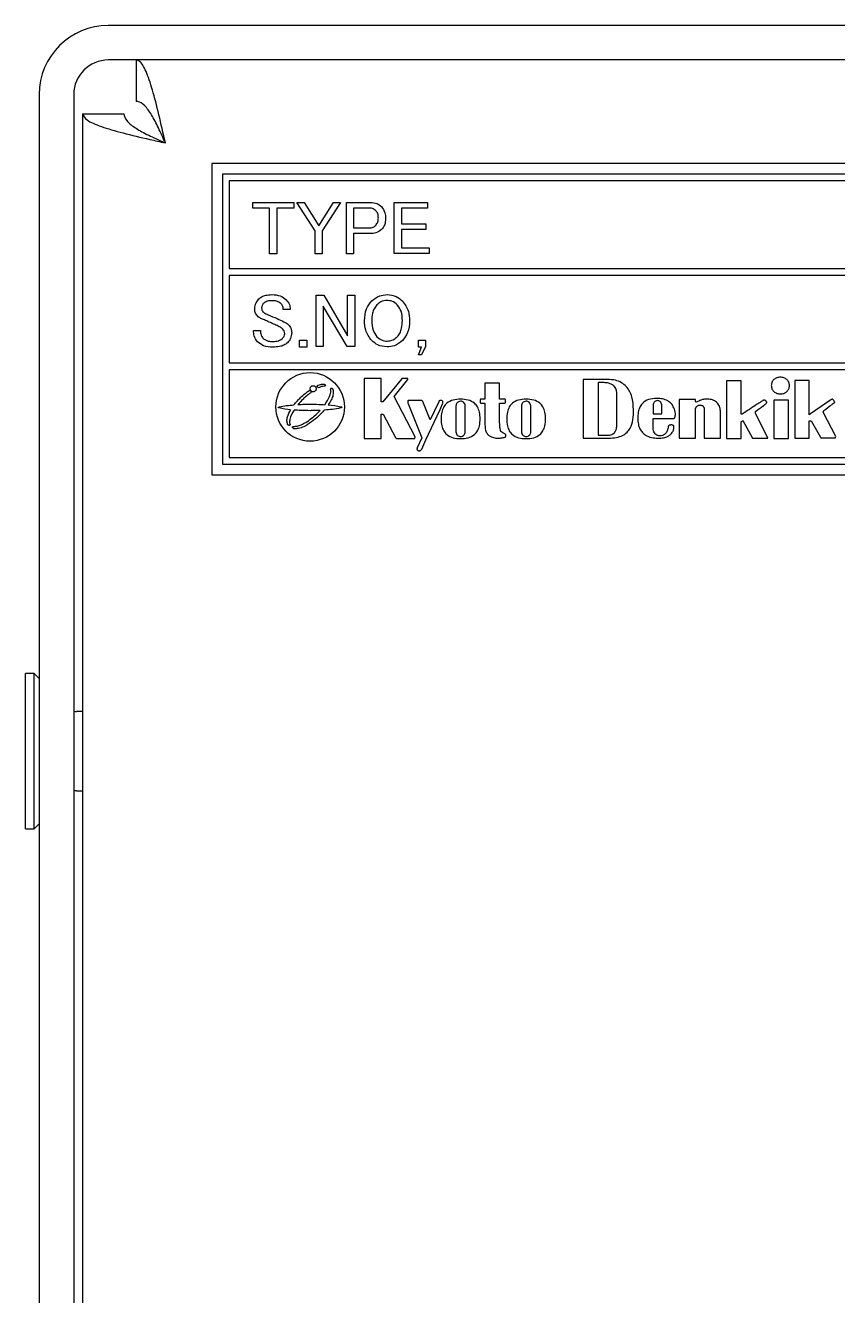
# Model space of a CAD drawing. Header units: millimetres. Extents: x 8 to 774, y 1 to 562.
# Drawn here: x 602.77 to 626.27, y 314.29 to 351.05 of the extents above; entities that cross this region are included whole.
import ezdxf

# ---------------------------------------------------------------- set-up
doc = ezdxf.new("R2010")
doc.units = ezdxf.units.MM
doc.layers.get('0').update_dxf_attribs({"lineweight": 9})

# ---------------------------------------------------------------- blocks, each defined once
blk = doc.blocks.new('A$C47D40263')
at = {"color": 7, "linetype": 'Continuous', "lineweight": 30}
for p, q in [((96, 0), (0, 0)), ((96, -1), (0, -1)), ((0.804, -1), (0.804, -2.2)), ((-2, -2), (-2, -128)), ((-1, -2), (-1, -128)), ((-0.75, -2.554), (0.45, -2.554)), ((-0.75, -2.554), (-0.75, -127.246)), ((3, -4), (3, -13)), ((33, -4), (3, -4)), ((32.7, -4.3), (3.3, -4.3)), ((3.3, -4.3), (3.3, -12.7)), ((3.5, -4.5), (3.5, -7.033)), ((32.5, -4.5), (3.5, -4.5)), ((4.18, -5.12), (5.37, -5.12)), ((4.18, -5.284), (4.18, -5.12)), ((5.37, -5.12), (5.37, -5.284)), ((5.454, -5.12), (5.663, -5.12)), ((5.987, -5.945), (5.454, -5.12)), ((5.663, -5.12), (6.089, -5.797)), ((6.089, -5.797), (6.514, -5.12)), ((6.723, -5.12), (6.193, -5.945)), ((6.514, -5.12), (6.723, -5.12)), ((6.888, -5.12), (7.589, -5.12)), ((6.888, -6.605), (6.888, -5.12)), ((8.276, -5.12), (9.238, -5.12)), ((8.276, -6.604), (8.276, -5.12)), ((9.238, -5.12), (9.238, -5.284)), ((4.669, -5.284), (4.18, -5.284)), ((4.669, -6.605), (4.669, -5.284)), ((4.875, -5.284), (4.875, -6.605)), ((5.37, -5.284), (4.875, -5.284)), ((7.545, -5.284), (7.094, -5.284)), ((7.094, -5.284), (7.094, -5.858)), ((8.482, -5.284), (8.482, -5.745)), ((9.238, -5.284), (8.482, -5.284)), ((7.094, -5.858), (7.545, -5.858)), ((8.482, -5.745), (9.186, -5.745)), ((9.186, -5.745), (9.186, -5.909)), ((5.987, -6.605), (5.987, -5.945)), ((6.193, -5.945), (6.193, -6.605)), ((7.094, -6.022), (7.094, -6.605)), ((7.589, -6.022), (7.094, -6.022)), ((8.482, -5.909), (8.482, -6.44)), ((9.186, -5.909), (8.482, -5.909)), ((4.875, -6.605), (4.669, -6.605)), ((6.193, -6.605), (5.987, -6.605)), ((7.094, -6.605), (6.888, -6.605)), ((9.281, -6.604), (8.276, -6.604)), ((8.482, -6.44), (9.281, -6.44)), ((9.281, -6.44), (9.281, -6.604)), ((3.5, -7.033), (32.5, -7.033)), ((3.5, -7.233), (3.5, -9.767)), ((32.5, -7.233), (3.5, -7.233)), ((6.014, -7.808), (6.237, -7.808)), ((6.014, -9.294), (6.014, -7.808)), ((6.237, -7.808), (6.926, -8.981)), ((6.926, -7.808), (7.132, -7.808)), ((6.926, -8.981), (6.926, -7.808)), ((7.132, -7.808), (7.132, -9.294)), ((5.262, -8.216), (5.063, -8.216)), ((6.22, -8.121), (6.22, -9.294)), ((6.915, -9.294), (6.22, -8.121)), ((4.202, -8.825), (4.402, -8.825)), ((5.535, -9.103), (5.741, -9.103)), ((5.535, -9.308), (5.535, -9.103)), ((5.741, -9.103), (5.741, -9.308)), ((8.974, -9.103), (9.18, -9.103)), ((8.974, -9.308), (8.974, -9.103)), ((9.18, -9.103), (9.18, -9.294)), ((5.741, -9.308), (5.535, -9.308)), ((6.22, -9.294), (6.014, -9.294)), ((7.132, -9.294), (6.915, -9.294)), ((9.067, -9.308), (8.974, -9.308)), ((8.98, -9.528), (9.067, -9.308)), ((9.067, -9.528), (8.98, -9.528)), ((9.18, -9.294), (9.067, -9.528)), ((3.5, -9.767), (32.5, -9.767)), ((3.5, -9.967), (3.5, -12.5)), ((32.5, -9.967), (3.5, -9.967)), ((7.897, -10.213), (7.401, -10.213)), ((7.401, -10.213), (7.401, -11.949)), ((7.897, -10.89), (7.897, -10.213)), ((8.48, -10.234), (7.944, -10.89)), ((8.269, -10.741), (8.672, -10.248)), ((8.672, -10.213), (8.524, -10.213)), ((8.672, -10.248), (8.672, -10.213)), ((14.452, -10.244), (13.739, -10.244)), ((13.739, -10.244), (13.739, -11.941)), ((18.314, -10.283), (17.891, -10.283)), ((17.891, -10.283), (17.891, -11.949)), ((18.314, -11.244), (18.314, -10.283)), ((20.287, -10.274), (19.864, -10.274)), ((19.864, -10.274), (19.864, -11.94)), ((20.287, -11.264), (20.287, -10.274)), ((6.261, -10.441), (6.256, -10.441)), ((6.266, -10.437), (6.261, -10.441)), ((6.433, -10.527), (6.434, -10.522)), ((6.434, -10.531), (6.433, -10.527)), ((11.322, -10.35), (10.901, -10.35)), ((10.901, -10.35), (10.901, -10.815)), ((11.322, -10.815), (11.322, -10.35)), ((14.314, -10.334), (14.179, -10.334)), ((14.179, -10.334), (14.179, -11.856)), ((14.714, -11.603), (14.714, -10.638)), ((7.944, -10.89), (7.897, -10.89)), ((8.877, -11.904), (8.269, -10.741)), ((8.663, -10.88), (8.663, -10.924)), ((8.663, -10.924), (9.073, -11.936)), ((9.06, -10.854), (8.685, -10.854)), ((9.316, -11.417), (9.098, -10.879)), ((9.561, -10.891), (9.316, -11.417)), ((10.061, -11.009), (10.061, -11.763)), ((10.33, -11.763), (10.33, -11.009)), ((10.757, -10.841), (10.757, -10.9)), ((10.901, -10.815), (10.782, -10.815)), ((10.782, -10.926), (10.901, -10.926)), ((10.901, -10.926), (10.901, -11.556)), ((11.472, -10.815), (11.322, -10.815)), ((11.322, -11.436), (11.322, -10.926)), ((11.322, -10.926), (11.472, -10.926)), ((11.497, -10.9), (11.497, -10.841)), ((11.957, -11.009), (11.957, -11.763)), ((12.226, -11.763), (12.226, -11.009)), ((15.769, -10.98), (15.769, -11.236)), ((16.015, -11.236), (16.015, -10.98)), ((16.989, -10.822), (16.521, -10.822)), ((16.521, -10.822), (16.521, -11.947)), ((16.989, -10.887), (16.989, -10.822)), ((17.017, -10.906), (16.989, -10.887)), ((19.687, -10.847), (19.264, -10.847)), ((19.264, -10.847), (19.264, -11.949)), ((19.687, -11.949), (19.687, -10.847)), ((7.897, -11.949), (7.897, -11.248)), ((7.897, -11.248), (7.955, -11.248)), ((7.955, -11.248), (8.309, -11.92)), ((15.769, -11.236), (16.015, -11.236)), ((15.769, -11.654), (15.769, -11.377)), ((15.769, -11.377), (16.352, -11.377)), ((16.989, -11.947), (16.989, -11.115)), ((17.245, -11.092), (17.245, -11.947)), ((17.714, -11.947), (17.714, -11.154)), ((18.346, -11.244), (18.314, -11.244)), ((18.728, -11.217), (18.728, -11.167)), ((19.09, -11.941), (18.728, -11.217)), ((20.692, -11.191), (20.703, -11.146)), ((21.051, -11.894), (20.692, -11.191)), ((5.258, -11.543), (5.261, -11.549)), ((5.261, -11.549), (5.259, -11.555)), ((5.362, -11.67), (5.358, -11.667)), ((5.366, -11.67), (5.362, -11.67)), ((18.314, -11.468), (18.365, -11.431)), ((18.314, -11.949), (18.314, -11.468)), ((18.365, -11.431), (18.642, -11.941)), ((20.287, -11.94), (20.287, -11.442)), ((20.287, -11.442), (20.341, -11.444)), ((20.341, -11.444), (20.607, -11.918)), ((7.401, -11.949), (7.897, -11.949)), ((8.36, -11.954), (8.875, -11.954)), ((8.875, -11.954), (8.877, -11.904)), ((9.073, -11.936), (8.937, -12.227)), ((13.739, -11.941), (14.477, -11.941)), ((14.179, -11.856), (14.46, -11.856)), ((16.521, -11.947), (16.989, -11.947)), ((17.245, -11.947), (17.714, -11.947)), ((17.891, -11.949), (18.314, -11.949)), ((18.642, -11.941), (19.09, -11.941)), ((19.264, -11.949), (19.687, -11.949)), ((19.864, -11.94), (20.287, -11.94)), ((21.049, -11.923), (21.051, -11.894)), ((3.3, -12.7), (32.7, -12.7)), ((3.5, -12.5), (32.5, -12.5)), ((3, -13), (33, -13)), ((-2.15, -18.75), (-2.4, -18.75)), ((-2.4, -22.514), (-2.4, -18.75)), ((-2, -18.9), (-2.15, -18.75)), ((-2.15, -22.514), (-2.15, -18.75)), ((-0.75, -19.853), (-0.922, -19.853)), ((-0.922, -22.147), (-0.75, -22.147)), ((-2.4, -23.25), (-2.4, -22.514)), ((-2.15, -23.25), (-2.15, -22.514)), ((-2.15, -23.25), (-2, -23.1)), ((-2.4, -23.25), (-2.15, -23.25))]:
    blk.add_line(p, q, dxfattribs=at)
at = {"color": 7, "linetype": 'Continuous', "lineweight": 30, "flags": 128}
blk.add_lwpolyline([(9.069, -12.259), (9.191, -11.995), (9.429, -11.479), (9.599, -11.112), (9.674, -10.95)], dxfattribs=at)
at = {"color": 7, "linetype": 'Continuous', "lineweight": 30}
blk.add_circle((5.84, -11.039), 0.992, dxfattribs=at)
for centre, radius, start, end in [((0, -2), 2, 90, 180), ((0, -2), 1, 90, 180), ((-0.922, -19.553), 0.3, 255.026, 270), ((-0.922, -22.447), 0.3, 90, 104.974)]:
    blk.add_arc(centre, radius, start, end, dxfattribs=at)
for points, knots in [([(1.65, -3.4), (1.588, -3.123), (1.464, -2.57), (1.277, -1.838), (1.091, -1.294), (0.933, -1.032), (0.837, -1.008), (0.804, -1)], [0, 0, 0, 0, 0.220052, 0.440123, 0.660192, 0.880263, 1, 1, 1, 1]), ([(1.65, -3.4), (1.584, -3.252), (1.451, -2.956), (1.251, -2.572), (1.052, -2.301), (0.902, -2.206), (0.82, -2.201), (0.804, -2.2)], [0, 0, 0, 0, 0.235623, 0.471245, 0.706775, 0.942303, 1, 1, 1, 1]), ([(-0.75, -2.554), (-0.722, -2.616), (-0.666, -2.74), (-0.232, -2.926), (0.404, -3.113), (1.075, -3.271), (1.5, -3.366), (1.65, -3.4)], [0, 0, 0, 0, 0.220052, 0.440123, 0.660191, 0.880262, 1, 1, 1, 1]), ([(0.45, -2.554), (0.466, -2.62), (0.498, -2.753), (0.746, -2.953), (1.104, -3.152), (1.431, -3.301), (1.614, -3.384), (1.65, -3.4)], [0, 0, 0, 0, 0.235626, 0.471247, 0.706777, 0.942303, 1, 1, 1, 1]), ([(7.589, -5.12), (7.654, -5.125), (7.772, -5.135), (7.862, -5.209), (7.902, -5.241)], [0, 0, 0, 0, 0.559683, 1, 1, 1, 1]), ([(7.745, -5.363), (7.712, -5.337), (7.653, -5.29), (7.578, -5.286), (7.545, -5.284)], [0, 0, 0, 0, 0.558782, 1, 1, 1, 1]), ([(7.815, -5.58), (7.813, -5.535), (7.811, -5.456), (7.765, -5.391), (7.745, -5.363)], [0, 0, 0, 0, 0.561283, 1, 1, 1, 1]), ([(7.902, -5.241), (7.943, -5.298), (8.016, -5.4), (8.021, -5.525), (8.023, -5.58)], [0, 0, 0, 0, 0.557994, 1, 1, 1, 1]), ([(7.545, -5.858), (7.585, -5.856), (7.656, -5.851), (7.712, -5.808), (7.737, -5.788)], [0, 0, 0, 0, 0.560248, 1, 1, 1, 1]), ([(7.737, -5.788), (7.762, -5.754), (7.809, -5.691), (7.813, -5.614), (7.815, -5.58)], [0, 0, 0, 0, 0.558391, 1, 1, 1, 1]), ([(8.023, -5.58), (8.02, -5.648), (8.014, -5.77), (7.942, -5.867), (7.91, -5.91)], [0, 0, 0, 0, 0.560731, 1, 1, 1, 1]), ([(7.91, -5.91), (7.856, -5.948), (7.759, -6.016), (7.641, -6.02), (7.589, -6.022)], [0, 0, 0, 0, 0.557822, 1, 1, 1, 1]), ([(4.237, -8.199), (4.244, -8.139), (4.257, -8.03), (4.328, -7.949), (4.359, -7.912)], [0, 0, 0, 0, 0.558987, 1, 1, 1, 1]), ([(4.359, -7.912), (4.388, -7.889), (4.447, -7.841), (4.577, -7.798), (4.673, -7.794), (4.732, -7.791)], [0, 0, 0, 0, 0.279651, 0.55974, 1, 1, 1, 1]), ([(4.498, -8.034), (4.479, -8.057), (4.444, -8.097), (4.439, -8.15), (4.437, -8.173)], [0, 0, 0, 0, 0.559578, 1, 1, 1, 1]), ([(4.75, -7.965), (4.699, -7.965), (4.608, -7.966), (4.531, -8.013), (4.498, -8.034)], [0, 0, 0, 0, 0.562214, 1, 1, 1, 1]), ([(4.732, -7.791), (4.817, -7.795), (4.968, -7.801), (5.088, -7.891), (5.141, -7.93)], [0, 0, 0, 0, 0.560795, 1, 1, 1, 1]), ([(4.993, -8.043), (4.952, -8.016), (4.877, -7.967), (4.789, -7.965), (4.75, -7.965)], [0, 0, 0, 0, 0.557334, 1, 1, 1, 1]), ([(5.063, -8.216), (5.059, -8.18), (5.053, -8.115), (5.011, -8.065), (4.993, -8.043)], [0, 0, 0, 0, 0.559474, 1, 1, 1, 1]), ([(5.141, -7.93), (5.18, -7.977), (5.249, -8.061), (5.258, -8.169), (5.262, -8.216)], [0, 0, 0, 0, 0.55934, 1, 1, 1, 1]), ([(7.415, -8.547), (7.422, -8.427), (7.435, -8.214), (7.566, -8.047), (7.623, -7.973)], [0, 0, 0, 0, 0.560277, 1, 1, 1, 1]), ([(7.623, -7.973), (7.696, -7.914), (7.827, -7.809), (7.993, -7.796), (8.066, -7.791)], [0, 0, 0, 0, 0.559106, 1, 1, 1, 1]), ([(8.066, -7.956), (8.004, -7.964), (7.892, -7.979), (7.808, -8.053), (7.771, -8.086)], [0, 0, 0, 0, 0.558547, 1, 1, 1, 1]), ([(8.066, -7.791), (8.16, -7.8), (8.327, -7.818), (8.454, -7.926), (8.509, -7.973)], [0, 0, 0, 0, 0.559228, 1, 1, 1, 1]), ([(8.362, -8.086), (8.314, -8.045), (8.227, -7.972), (8.116, -7.961), (8.066, -7.956)], [0, 0, 0, 0, 0.559767, 1, 1, 1, 1]), ([(8.509, -7.973), (8.579, -8.069), (8.705, -8.242), (8.714, -8.453), (8.718, -8.547)], [0, 0, 0, 0, 0.55809, 1, 1, 1, 1]), ([(4.315, -8.408), (4.289, -8.373), (4.243, -8.31), (4.239, -8.233), (4.237, -8.199)], [0, 0, 0, 0, 0.558391, 1, 1, 1, 1]), ([(4.437, -8.486), (4.412, -8.475), (4.367, -8.455), (4.331, -8.422), (4.315, -8.408)], [0, 0, 0, 0, 0.559901, 1, 1, 1, 1]), ([(4.437, -8.173), (4.438, -8.196), (4.439, -8.237), (4.462, -8.271), (4.472, -8.286)], [0, 0, 0, 0, 0.561271, 1, 1, 1, 1]), ([(4.472, -8.286), (4.499, -8.306), (4.547, -8.341), (4.603, -8.363), (4.628, -8.373)], [0, 0, 0, 0, 0.559245, 1, 1, 1, 1]), ([(4.628, -8.373), (4.713, -8.41), (4.864, -8.476), (5.014, -8.543), (5.08, -8.573)], [0, 0, 0, 0, 0.559997, 1, 1, 1, 1]), ([(7.771, -8.086), (7.742, -8.122), (7.683, -8.195), (7.633, -8.355), (7.627, -8.474), (7.623, -8.547)], [0, 0, 0, 0, 0.279644, 0.559757, 1, 1, 1, 1]), ([(8.509, -8.547), (8.506, -8.452), (8.501, -8.283), (8.404, -8.146), (8.362, -8.086)], [0, 0, 0, 0, 0.561277, 1, 1, 1, 1]), ([(4.689, -8.599), (4.642, -8.578), (4.558, -8.54), (4.474, -8.502), (4.437, -8.486)], [0, 0, 0, 0, 0.560004, 1, 1, 1, 1]), ([(4.915, -8.703), (4.873, -8.683), (4.798, -8.647), (4.722, -8.613), (4.689, -8.599)], [0, 0, 0, 0, 0.559984, 1, 1, 1, 1]), ([(5.054, -8.79), (5.03, -8.771), (4.987, -8.736), (4.937, -8.713), (4.915, -8.703)], [0, 0, 0, 0, 0.559517, 1, 1, 1, 1]), ([(5.106, -8.92), (5.104, -8.893), (5.099, -8.844), (5.068, -8.806), (5.054, -8.79)], [0, 0, 0, 0, 0.559511, 1, 1, 1, 1]), ([(5.08, -8.573), (5.107, -8.585), (5.155, -8.608), (5.193, -8.644), (5.21, -8.66)], [0, 0, 0, 0, 0.5597, 1, 1, 1, 1]), ([(5.21, -8.66), (5.241, -8.697), (5.295, -8.763), (5.303, -8.848), (5.306, -8.885)], [0, 0, 0, 0, 0.559264, 1, 1, 1, 1]), ([(7.623, -9.12), (7.553, -9.024), (7.428, -8.851), (7.419, -8.64), (7.415, -8.547)], [0, 0, 0, 0, 0.558112, 1, 1, 1, 1]), ([(7.623, -8.547), (7.626, -8.641), (7.632, -8.81), (7.729, -8.947), (7.771, -9.007)], [0, 0, 0, 0, 0.561263, 1, 1, 1, 1]), ([(8.362, -9.007), (8.391, -8.971), (8.449, -8.899), (8.5, -8.738), (8.506, -8.619), (8.509, -8.547)], [0, 0, 0, 0, 0.279657, 0.559771, 1, 1, 1, 1]), ([(8.718, -8.547), (8.711, -8.666), (8.697, -8.879), (8.567, -9.046), (8.509, -9.12)], [0, 0, 0, 0, 0.560272, 1, 1, 1, 1]), ([(4.315, -9.155), (4.277, -9.099), (4.208, -8.999), (4.204, -8.878), (4.202, -8.825)], [0, 0, 0, 0, 0.557746, 1, 1, 1, 1]), ([(4.758, -9.311), (4.666, -9.306), (4.502, -9.297), (4.372, -9.198), (4.315, -9.155)], [0, 0, 0, 0, 0.560538, 1, 1, 1, 1]), ([(4.402, -8.825), (4.403, -8.871), (4.405, -8.953), (4.452, -9.021), (4.472, -9.05)], [0, 0, 0, 0, 0.561515, 1, 1, 1, 1]), ([(4.472, -9.05), (4.495, -9.069), (4.541, -9.107), (4.644, -9.14), (4.72, -9.144), (4.767, -9.146)], [0, 0, 0, 0, 0.279621, 0.559708, 1, 1, 1, 1]), ([(5.184, -9.181), (5.151, -9.207), (5.083, -9.26), (4.935, -9.303), (4.825, -9.308), (4.758, -9.311)], [0, 0, 0, 0, 0.2795, 0.55963, 1, 1, 1, 1]), ([(4.767, -9.146), (4.823, -9.144), (4.921, -9.141), (5.001, -9.084), (5.036, -9.059)], [0, 0, 0, 0, 0.561218, 1, 1, 1, 1]), ([(5.036, -9.059), (5.057, -9.037), (5.094, -8.997), (5.102, -8.944), (5.106, -8.92)], [0, 0, 0, 0, 0.560874, 1, 1, 1, 1]), ([(5.306, -8.885), (5.299, -8.948), (5.288, -9.059), (5.216, -9.143), (5.184, -9.181)], [0, 0, 0, 0, 0.55921, 1, 1, 1, 1]), ([(8.066, -9.302), (7.973, -9.293), (7.806, -9.276), (7.679, -9.168), (7.623, -9.12)], [0, 0, 0, 0, 0.559227, 1, 1, 1, 1]), ([(7.771, -9.007), (7.819, -9.048), (7.905, -9.121), (8.017, -9.132), (8.066, -9.137)], [0, 0, 0, 0, 0.559767, 1, 1, 1, 1]), ([(8.066, -9.137), (8.129, -9.129), (8.241, -9.114), (8.325, -9.04), (8.362, -9.007)], [0, 0, 0, 0, 0.558557, 1, 1, 1, 1]), ([(8.509, -9.12), (8.436, -9.179), (8.306, -9.284), (8.14, -9.297), (8.066, -9.302)], [0, 0, 0, 0, 0.559102, 1, 1, 1, 1]), ([(8.524, -10.213), (8.519, -10.213), (8.51, -10.214), (8.494, -10.22), (8.486, -10.228), (8.48, -10.234)], [0, 0, 0, 0, 0.284315, 0.555873, 1, 1, 1, 1]), ([(15.199, -11.118), (15.192, -10.992), (15.179, -10.753), (15.037, -10.476), (14.851, -10.328), (14.665, -10.255), (14.526, -10.248), (14.452, -10.244)], [0, 0, 0, 0, 0.288839, 0.547506, 0.682313, 0.829, 1, 1, 1, 1]), ([(19.714, -10.422), (19.71, -10.39), (19.702, -10.325), (19.64, -10.245), (19.553, -10.192), (19.449, -10.173), (19.346, -10.192), (19.259, -10.245), (19.197, -10.325), (19.189, -10.39), (19.184, -10.422)], [0, 0, 0, 0, 0.121978, 0.242787, 0.367678, 0.500057, 0.632205, 0.757118, 0.878005, 1, 1, 1, 1]), ([(5.562, -10.769), (5.606, -10.728), (5.685, -10.655), (5.773, -10.593), (5.812, -10.566)], [0, 0, 0, 0, 0.562551, 1, 1, 1, 1]), ([(5.858, -10.628), (5.815, -10.66), (5.738, -10.717), (5.668, -10.782), (5.637, -10.811)], [0, 0, 0, 0, 0.554605, 1, 1, 1, 1]), ([(5.812, -10.566), (5.813, -10.565), (5.814, -10.564), (5.819, -10.564), (5.828, -10.563), (5.841, -10.565), (5.855, -10.57), (5.861, -10.578), (5.864, -10.581)], [0, 0, 0, 0, 0.042908, 0.10422, 0.230489, 0.50867, 0.765163, 1, 1, 1, 1]), ([(5.928, -10.602), (5.916, -10.601), (5.893, -10.598), (5.864, -10.578), (5.844, -10.549), (5.837, -10.514), (5.844, -10.479), (5.864, -10.45), (5.893, -10.429), (5.916, -10.427), (5.928, -10.425)], [0, 0, 0, 0, 0.126793, 0.249901, 0.373038, 0.49987, 0.627205, 0.750298, 0.87324, 1, 1, 1, 1]), ([(5.864, -10.581), (5.865, -10.583), (5.866, -10.588), (5.866, -10.598), (5.865, -10.61), (5.862, -10.621), (5.86, -10.626), (5.858, -10.628), (5.858, -10.628), (5.858, -10.628)], [0, 0, 0, 0, 0.129135, 0.301594, 0.608009, 0.874895, 0.956383, 0.980412, 1, 1, 1, 1]), ([(5.928, -10.425), (5.94, -10.427), (5.963, -10.429), (5.992, -10.45), (6.012, -10.479), (6.019, -10.514), (6.012, -10.549), (5.992, -10.578), (5.963, -10.598), (5.94, -10.601), (5.928, -10.602)], [0, 0, 0, 0, 0.127893, 0.250639, 0.373163, 0.50013, 0.626594, 0.749163, 0.872075, 1, 1, 1, 1]), ([(6.048, -10.457), (6.047, -10.453), (6.046, -10.445), (6.05, -10.431), (6.053, -10.422), (6.055, -10.417)], [0, 0, 0, 0, 0.302689, 0.620634, 1, 1, 1, 1]), ([(6.087, -10.482), (6.077, -10.479), (6.065, -10.474), (6.051, -10.465), (6.049, -10.46), (6.048, -10.457)], [0, 0, 0, 0, 0.645843, 0.833274, 1, 1, 1, 1]), ([(6.055, -10.417), (6.06, -10.415), (6.068, -10.413), (6.094, -10.397), (6.119, -10.393), (6.141, -10.389)], [0, 0, 0, 0, 0.180297, 0.273411, 1, 1, 1, 1]), ([(6.256, -10.441), (6.227, -10.443), (6.168, -10.449), (6.114, -10.471), (6.087, -10.482)], [0, 0, 0, 0, 0.499224, 1, 1, 1, 1]), ([(6.141, -10.389), (6.16, -10.386), (6.193, -10.379), (6.233, -10.381), (6.256, -10.387), (6.267, -10.392), (6.274, -10.397), (6.278, -10.401), (6.279, -10.404), (6.28, -10.406)], [0, 0, 0, 0, 0.39746, 0.687004, 0.796141, 0.883327, 0.93012, 0.968585, 1, 1, 1, 1]), ([(6.28, -10.406), (6.28, -10.409), (6.281, -10.415), (6.278, -10.424), (6.273, -10.431), (6.268, -10.435), (6.266, -10.437)], [0, 0, 0, 0, 0.249967, 0.505666, 0.733814, 1, 1, 1, 1]), ([(6.266, -10.974), (6.317, -10.897), (6.384, -10.794), (6.432, -10.655), (6.436, -10.602), (6.438, -10.577)], [0, 0, 0, 0, 0.632299, 0.831468, 1, 1, 1, 1]), ([(6.434, -10.522), (6.435, -10.518), (6.437, -10.511), (6.443, -10.503), (6.449, -10.497), (6.454, -10.496), (6.456, -10.495)], [0, 0, 0, 0, 0.332174, 0.611847, 0.807754, 1, 1, 1, 1]), ([(6.438, -10.577), (6.438, -10.568), (6.438, -10.552), (6.435, -10.537), (6.434, -10.531)], [0, 0, 0, 0, 0.578219, 1, 1, 1, 1]), ([(6.456, -10.495), (6.457, -10.495), (6.459, -10.494), (6.464, -10.494), (6.469, -10.495), (6.475, -10.498), (6.479, -10.501), (6.481, -10.503)], [0, 0, 0, 0, 0.1193, 0.266383, 0.441481, 0.690294, 1, 1, 1, 1]), ([(6.481, -10.503), (6.485, -10.507), (6.493, -10.518), (6.504, -10.547), (6.512, -10.592), (6.509, -10.659), (6.499, -10.706), (6.493, -10.733)], [0, 0, 0, 0, 0.070928, 0.16924, 0.385127, 0.651473, 1, 1, 1, 1]), ([(14.714, -10.638), (14.713, -10.623), (14.712, -10.589), (14.698, -10.535), (14.67, -10.478), (14.621, -10.421), (14.546, -10.373), (14.44, -10.339), (14.359, -10.336), (14.314, -10.334)], [0, 0, 0, 0, 0.081533, 0.179948, 0.291541, 0.417119, 0.570623, 0.759531, 1, 1, 1, 1]), ([(19.184, -10.422), (19.189, -10.455), (19.197, -10.519), (19.259, -10.599), (19.346, -10.653), (19.449, -10.671), (19.553, -10.653), (19.64, -10.599), (19.702, -10.519), (19.71, -10.455), (19.714, -10.422)], [0, 0, 0, 0, 0.122186, 0.243061, 0.367882, 0.499943, 0.632235, 0.757034, 0.877831, 1, 1, 1, 1]), ([(4.918, -11.053), (4.918, -11.052), (4.918, -11.052), (4.918, -11.052), (4.919, -11.051), (4.921, -11.049), (4.932, -11.044), (5.079, -11.004), (5.229, -10.991), (5.371, -10.98)], [0, 0, 0, 0, 0.000984, 0.002097, 0.003414, 0.007522, 0.022658, 0.07792, 1, 1, 1, 1]), ([(5.371, -10.98), (5.404, -10.94), (5.464, -10.866), (5.531, -10.799), (5.562, -10.769)], [0, 0, 0, 0, 0.543022, 1, 1, 1, 1]), ([(5.637, -10.811), (5.607, -10.841), (5.556, -10.892), (5.509, -10.947), (5.489, -10.971)], [0, 0, 0, 0, 0.570755, 1, 1, 1, 1]), ([(5.489, -10.971), (5.553, -10.968), (5.669, -10.961), (5.786, -10.96), (5.84, -10.96)], [0, 0, 0, 0, 0.542739, 1, 1, 1, 1]), ([(5.84, -10.96), (5.923, -10.961), (6.065, -10.962), (6.207, -10.971), (6.266, -10.974)], [0, 0, 0, 0, 0.583293, 1, 1, 1, 1]), ([(6.493, -10.733), (6.475, -10.779), (6.44, -10.866), (6.389, -10.944), (6.365, -10.981)], [0, 0, 0, 0, 0.527027, 1, 1, 1, 1]), ([(6.365, -10.981), (6.49, -10.989), (6.622, -10.998), (6.75, -11.043), (6.759, -11.049), (6.761, -11.052), (6.761, -11.053), (6.761, -11.054)], [0, 0, 0, 0, 0.916176, 0.972329, 0.989086, 0.995054, 1, 1, 1, 1]), ([(8.685, -10.854), (8.683, -10.854), (8.679, -10.854), (8.673, -10.858), (8.668, -10.864), (8.664, -10.871), (8.664, -10.877), (8.663, -10.88)], [0, 0, 0, 0, 0.168019, 0.341879, 0.526501, 0.756986, 1, 1, 1, 1]), ([(9.098, -10.879), (9.096, -10.875), (9.092, -10.867), (9.082, -10.858), (9.071, -10.854), (9.064, -10.854), (9.06, -10.854)], [0, 0, 0, 0, 0.296375, 0.562588, 0.772497, 1, 1, 1, 1]), ([(9.639, -10.854), (9.632, -10.853), (9.618, -10.851), (9.599, -10.853), (9.582, -10.86), (9.568, -10.873), (9.563, -10.885), (9.561, -10.891)], [0, 0, 0, 0, 0.22863, 0.423193, 0.594668, 0.788205, 1, 1, 1, 1]), ([(10.195, -10.816), (10.121, -10.819), (9.98, -10.826), (9.805, -10.911), (9.698, -11.042), (9.641, -11.2), (9.626, -11.386), (9.641, -11.572), (9.698, -11.73), (9.805, -11.861), (9.98, -11.945), (10.121, -11.952), (10.195, -11.956)], [0, 0, 0, 0, 0.120334, 0.229996, 0.305279, 0.392141, 0.5, 0.607859, 0.694721, 0.770004, 0.879666, 1, 1, 1, 1]), ([(9.674, -10.95), (9.677, -10.941), (9.683, -10.924), (9.686, -10.899), (9.681, -10.88), (9.672, -10.867), (9.658, -10.858), (9.646, -10.855), (9.639, -10.854)], [0, 0, 0, 0, 0.222652, 0.462961, 0.579442, 0.697785, 0.831737, 1, 1, 1, 1]), ([(10.195, -10.874), (10.175, -10.877), (10.136, -10.882), (10.093, -10.918), (10.066, -10.962), (10.063, -10.993), (10.061, -11.009)], [0, 0, 0, 0, 0.283076, 0.557891, 0.775381, 1, 1, 1, 1]), ([(10.195, -11.956), (10.269, -11.952), (10.411, -11.945), (10.586, -11.861), (10.693, -11.73), (10.749, -11.571), (10.764, -11.386), (10.749, -11.2), (10.693, -11.042), (10.586, -10.911), (10.411, -10.826), (10.269, -10.819), (10.195, -10.816)], [0, 0, 0, 0, 0.120423, 0.230062, 0.305315, 0.392154, 0.5, 0.607846, 0.694685, 0.769938, 0.879577, 1, 1, 1, 1]), ([(10.33, -11.009), (10.327, -10.989), (10.322, -10.949), (10.286, -10.906), (10.242, -10.879), (10.211, -10.876), (10.195, -10.874)], [0, 0, 0, 0, 0.283086, 0.558106, 0.77571, 1, 1, 1, 1]), ([(10.782, -10.815), (10.778, -10.816), (10.771, -10.817), (10.763, -10.824), (10.758, -10.832), (10.757, -10.838), (10.757, -10.841)], [0, 0, 0, 0, 0.283614, 0.557958, 0.775102, 1, 1, 1, 1]), ([(10.757, -10.9), (10.757, -10.904), (10.758, -10.912), (10.765, -10.92), (10.773, -10.925), (10.779, -10.926), (10.782, -10.926)], [0, 0, 0, 0, 0.283568, 0.558237, 0.775466, 1, 1, 1, 1]), ([(11.497, -10.841), (11.497, -10.837), (11.496, -10.83), (11.489, -10.821), (11.481, -10.816), (11.475, -10.816), (11.472, -10.815)], [0, 0, 0, 0, 0.283513, 0.557941, 0.775093, 1, 1, 1, 1]), ([(11.472, -10.926), (11.476, -10.926), (11.483, -10.925), (11.492, -10.918), (11.497, -10.909), (11.497, -10.903), (11.497, -10.9)], [0, 0, 0, 0, 0.283264, 0.557723, 0.775311, 1, 1, 1, 1]), ([(12.091, -10.816), (12.017, -10.819), (11.876, -10.826), (11.701, -10.911), (11.594, -11.042), (11.538, -11.2), (11.523, -11.386), (11.538, -11.571), (11.594, -11.73), (11.701, -11.861), (11.876, -11.945), (12.017, -11.952), (12.091, -11.956)], [0, 0, 0, 0, 0.120338, 0.229961, 0.305233, 0.392107, 0.5, 0.607893, 0.694767, 0.770039, 0.879662, 1, 1, 1, 1]), ([(12.091, -10.874), (12.071, -10.877), (12.032, -10.882), (11.988, -10.918), (11.962, -10.962), (11.959, -10.993), (11.957, -11.009)], [0, 0, 0, 0, 0.283076, 0.557891, 0.775381, 1, 1, 1, 1]), ([(12.091, -11.956), (12.165, -11.952), (12.306, -11.945), (12.481, -11.861), (12.589, -11.73), (12.645, -11.571), (12.66, -11.386), (12.645, -11.2), (12.589, -11.042), (12.481, -10.911), (12.306, -10.826), (12.165, -10.819), (12.091, -10.816)], [0, 0, 0, 0, 0.120423, 0.230062, 0.305315, 0.392154, 0.5, 0.607846, 0.694685, 0.769938, 0.879577, 1, 1, 1, 1]), ([(12.226, -11.009), (12.223, -10.989), (12.218, -10.949), (12.182, -10.906), (12.138, -10.879), (12.107, -10.876), (12.091, -10.874)], [0, 0, 0, 0, 0.282877, 0.557453, 0.774973, 1, 1, 1, 1]), ([(15.871, -10.794), (15.79, -10.798), (15.636, -10.806), (15.461, -10.915), (15.373, -11.056), (15.329, -11.201), (15.325, -11.309), (15.322, -11.369)], [0, 0, 0, 0, 0.263131, 0.505392, 0.643237, 0.803984, 1, 1, 1, 1]), ([(15.892, -10.857), (15.874, -10.86), (15.838, -10.864), (15.798, -10.897), (15.774, -10.937), (15.771, -10.966), (15.769, -10.98)], [0, 0, 0, 0, 0.283729, 0.558428, 0.775689, 1, 1, 1, 1]), ([(16.41, -11.231), (16.399, -11.175), (16.379, -11.072), (16.299, -10.942), (16.185, -10.852), (16.037, -10.801), (15.928, -10.796), (15.871, -10.794)], [0, 0, 0, 0, 0.221219, 0.405731, 0.575446, 0.779398, 1, 1, 1, 1]), ([(16.015, -10.98), (16.012, -10.962), (16.008, -10.926), (15.975, -10.886), (15.935, -10.862), (15.907, -10.859), (15.892, -10.857)], [0, 0, 0, 0, 0.283564, 0.558509, 0.775769, 1, 1, 1, 1]), ([(16.989, -11.115), (16.99, -11.109), (16.991, -11.094), (17.001, -11.064), (17.02, -11.032), (17.05, -11.005), (17.085, -10.988), (17.113, -10.986), (17.127, -10.985)], [0, 0, 0, 0, 0.086979, 0.211291, 0.451499, 0.612619, 0.790936, 1, 1, 1, 1]), ([(17.195, -10.828), (17.166, -10.837), (17.104, -10.856), (17.047, -10.889), (17.017, -10.906)], [0, 0, 0, 0, 0.469176, 1, 1, 1, 1]), ([(17.127, -10.985), (17.139, -10.986), (17.16, -10.987), (17.189, -10.999), (17.211, -11.016), (17.227, -11.036), (17.237, -11.056), (17.244, -11.075), (17.245, -11.087), (17.245, -11.092)], [0, 0, 0, 0, 0.197206, 0.367162, 0.52058, 0.66226, 0.797164, 0.912601, 1, 1, 1, 1]), ([(17.339, -10.813), (17.31, -10.814), (17.262, -10.815), (17.214, -10.824), (17.195, -10.828)], [0, 0, 0, 0, 0.596911, 1, 1, 1, 1]), ([(17.714, -11.154), (17.708, -11.109), (17.697, -11.013), (17.611, -10.899), (17.485, -10.825), (17.39, -10.817), (17.339, -10.813)], [0, 0, 0, 0, 0.242814, 0.502419, 0.729408, 1, 1, 1, 1]), ([(18.962, -10.844), (18.96, -10.845), (18.952, -10.85), (18.929, -10.865), (18.865, -10.906), (18.667, -11.035), (18.484, -11.154), (18.346, -11.244)], [0, 0, 0, 0, 0.014037, 0.037962, 0.108928, 0.325713, 1, 1, 1, 1]), ([(18.728, -11.167), (18.806, -11.112), (18.909, -11.038), (19.011, -10.962), (19.036, -10.943)], [0, 0, 0, 0, 0.756094, 1, 1, 1, 1]), ([(19.021, -10.856), (19.015, -10.851), (19.005, -10.844), (18.988, -10.839), (18.974, -10.839), (18.966, -10.842), (18.962, -10.844)], [0, 0, 0, 0, 0.339349, 0.616885, 0.811483, 1, 1, 1, 1]), ([(19.036, -10.943), (19.039, -10.94), (19.045, -10.935), (19.052, -10.924), (19.054, -10.913), (19.054, -10.9), (19.048, -10.885), (19.037, -10.87), (19.027, -10.861), (19.021, -10.856)], [0, 0, 0, 0, 0.128972, 0.242354, 0.347859, 0.454054, 0.608707, 0.788851, 1, 1, 1, 1]), ([(20.941, -10.814), (20.937, -10.817), (20.923, -10.826), (20.705, -10.976), (20.49, -11.124), (20.287, -11.264)], [0, 0, 0, 0, 0.017677, 0.066017, 1, 1, 1, 1]), ([(20.703, -11.146), (20.784, -11.086), (20.887, -11.01), (20.99, -10.933), (21.012, -10.917)], [0, 0, 0, 0, 0.78487, 1, 1, 1, 1]), ([(20.961, -10.817), (20.959, -10.816), (20.955, -10.814), (20.949, -10.813), (20.945, -10.813), (20.942, -10.814), (20.941, -10.814)], [0, 0, 0, 0, 0.361799, 0.652067, 0.838483, 1, 1, 1, 1]), ([(21.017, -10.881), (21.01, -10.873), (20.992, -10.852), (20.973, -10.831), (20.961, -10.817)], [0, 0, 0, 0, 0.354358, 1, 1, 1, 1]), ([(21.012, -10.917), (21.014, -10.914), (21.018, -10.91), (21.021, -10.902), (21.021, -10.895), (21.02, -10.889), (21.019, -10.884), (21.017, -10.882), (21.017, -10.881)], [0, 0, 0, 0, 0.221062, 0.431123, 0.634552, 0.781734, 0.90712, 1, 1, 1, 1]), ([(5.276, -11.12), (5.163, -11.111), (5.043, -11.102), (4.929, -11.062), (4.921, -11.057), (4.919, -11.055), (4.918, -11.054), (4.918, -11.053), (4.918, -11.053)], [0, 0, 0, 0, 0.916842, 0.973038, 0.989582, 0.993581, 0.996994, 1, 1, 1, 1]), ([(5.188, -11.543), (5.18, -11.51), (5.161, -11.439), (5.188, -11.289), (5.241, -11.187), (5.276, -11.12)], [0, 0, 0, 0, 0.227008, 0.490359, 1, 1, 1, 1]), ([(5.376, -11.129), (5.326, -11.216), (5.267, -11.32), (5.245, -11.452), (5.244, -11.502), (5.254, -11.53), (5.258, -11.543)], [0, 0, 0, 0, 0.670292, 0.799521, 0.908638, 1, 1, 1, 1]), ([(5.364, -11.603), (5.398, -11.602), (5.475, -11.598), (5.593, -11.553), (5.796, -11.447), (5.938, -11.323), (6.042, -11.231)], [0, 0, 0, 0, 0.129183, 0.288551, 0.476052, 1, 1, 1, 1]), ([(6.083, -11.309), (5.949, -11.423), (5.773, -11.573), (5.511, -11.67), (5.411, -11.67), (5.366, -11.67)], [0, 0, 0, 0, 0.638632, 0.835515, 1, 1, 1, 1]), ([(5.84, -11.148), (5.749, -11.147), (5.595, -11.145), (5.44, -11.134), (5.376, -11.129)], [0, 0, 0, 0, 0.583549, 1, 1, 1, 1]), ([(6.132, -11.139), (6.078, -11.142), (5.981, -11.147), (5.884, -11.147), (5.84, -11.148)], [0, 0, 0, 0, 0.548618, 1, 1, 1, 1]), ([(6.042, -11.231), (6.059, -11.214), (6.09, -11.184), (6.119, -11.153), (6.132, -11.139)], [0, 0, 0, 0, 0.563764, 1, 1, 1, 1]), ([(6.25, -11.132), (6.221, -11.165), (6.167, -11.227), (6.109, -11.283), (6.083, -11.309)], [0, 0, 0, 0, 0.547748, 1, 1, 1, 1]), ([(6.761, -11.054), (6.761, -11.054), (6.761, -11.055), (6.76, -11.056), (6.757, -11.058), (6.745, -11.064), (6.579, -11.109), (6.41, -11.121), (6.25, -11.132)], [0, 0, 0, 0, 0.001676, 0.003735, 0.008065, 0.023752, 0.080396, 1, 1, 1, 1]), ([(14.477, -11.941), (14.554, -11.938), (14.692, -11.933), (14.877, -11.875), (15.015, -11.781), (15.128, -11.627), (15.192, -11.398), (15.197, -11.215), (15.199, -11.118)], [0, 0, 0, 0, 0.180123, 0.325654, 0.450528, 0.569451, 0.769369, 1, 1, 1, 1]), ([(15.322, -11.369), (15.325, -11.426), (15.33, -11.531), (15.377, -11.672), (15.45, -11.781), (15.563, -11.873), (15.723, -11.935), (15.851, -11.941), (15.916, -11.944)], [0, 0, 0, 0, 0.181587, 0.333484, 0.467135, 0.593136, 0.791917, 1, 1, 1, 1]), ([(16.352, -11.377), (16.359, -11.376), (16.371, -11.374), (16.392, -11.354), (16.405, -11.319), (16.412, -11.274), (16.411, -11.245), (16.41, -11.231)], [0, 0, 0, 0, 0.109715, 0.220359, 0.479219, 0.763314, 1, 1, 1, 1]), ([(5.24, -11.573), (5.235, -11.573), (5.224, -11.573), (5.205, -11.561), (5.195, -11.55), (5.188, -11.543)], [0, 0, 0, 0, 0.249838, 0.529708, 1, 1, 1, 1]), ([(5.259, -11.555), (5.258, -11.557), (5.256, -11.562), (5.251, -11.568), (5.246, -11.571), (5.242, -11.572), (5.24, -11.573)], [0, 0, 0, 0, 0.296825, 0.573471, 0.785171, 1, 1, 1, 1]), ([(5.358, -11.667), (5.35, -11.661), (5.338, -11.652), (5.329, -11.635), (5.33, -11.627), (5.33, -11.623)], [0, 0, 0, 0, 0.585062, 0.793816, 1, 1, 1, 1]), ([(5.33, -11.623), (5.331, -11.622), (5.332, -11.619), (5.335, -11.614), (5.341, -11.609), (5.351, -11.605), (5.359, -11.604), (5.364, -11.603)], [0, 0, 0, 0, 0.110523, 0.244641, 0.407989, 0.65736, 1, 1, 1, 1]), ([(10.901, -11.556), (10.903, -11.608), (10.906, -11.7), (10.954, -11.814), (11.029, -11.884), (11.086, -11.906), (11.115, -11.918)], [0, 0, 0, 0, 0.340949, 0.602996, 0.792591, 1, 1, 1, 1]), ([(11.361, -11.747), (11.358, -11.741), (11.35, -11.727), (11.342, -11.688), (11.328, -11.59), (11.324, -11.502), (11.322, -11.436)], [0, 0, 0, 0, 0.06141, 0.156593, 0.37853, 1, 1, 1, 1]), ([(11.49, -11.827), (11.465, -11.814), (11.42, -11.791), (11.379, -11.76), (11.361, -11.747)], [0, 0, 0, 0, 0.56372, 1, 1, 1, 1]), ([(14.46, -11.856), (14.487, -11.855), (14.535, -11.852), (14.599, -11.825), (14.646, -11.787), (14.684, -11.734), (14.709, -11.671), (14.712, -11.624), (14.714, -11.603)], [0, 0, 0, 0, 0.196428, 0.36126, 0.508119, 0.645036, 0.841711, 1, 1, 1, 1]), ([(15.966, -11.875), (15.944, -11.873), (15.902, -11.869), (15.847, -11.839), (15.804, -11.792), (15.775, -11.729), (15.771, -11.68), (15.769, -11.654)], [0, 0, 0, 0, 0.199034, 0.379748, 0.556509, 0.771592, 1, 1, 1, 1]), ([(15.916, -11.944), (15.968, -11.942), (16.065, -11.939), (16.191, -11.897), (16.287, -11.827), (16.326, -11.767), (16.346, -11.736)], [0, 0, 0, 0, 0.304429, 0.576343, 0.781852, 1, 1, 1, 1]), ([(16.204, -11.608), (16.201, -11.63), (16.192, -11.68), (16.171, -11.746), (16.136, -11.801), (16.095, -11.841), (16.036, -11.87), (15.991, -11.873), (15.966, -11.875)], [0, 0, 0, 0, 0.169545, 0.383898, 0.518613, 0.660071, 0.815379, 1, 1, 1, 1]), ([(16.296, -11.561), (16.286, -11.561), (16.269, -11.562), (16.245, -11.565), (16.226, -11.573), (16.211, -11.588), (16.207, -11.601), (16.204, -11.608)], [0, 0, 0, 0, 0.261151, 0.467841, 0.634839, 0.809725, 1, 1, 1, 1]), ([(16.37, -11.604), (16.37, -11.601), (16.37, -11.595), (16.366, -11.587), (16.36, -11.579), (16.348, -11.569), (16.326, -11.562), (16.307, -11.561), (16.296, -11.561)], [0, 0, 0, 0, 0.08888, 0.183145, 0.286941, 0.407703, 0.653342, 1, 1, 1, 1]), ([(16.346, -11.736), (16.355, -11.707), (16.37, -11.664), (16.37, -11.619), (16.37, -11.604)], [0, 0, 0, 0, 0.669258, 1, 1, 1, 1]), ([(8.309, -11.92), (8.312, -11.926), (8.317, -11.937), (8.33, -11.948), (8.345, -11.953), (8.354, -11.954), (8.36, -11.954)], [0, 0, 0, 0, 0.289495, 0.552501, 0.764765, 1, 1, 1, 1]), ([(10.061, -11.763), (10.064, -11.783), (10.069, -11.822), (10.105, -11.866), (10.149, -11.893), (10.18, -11.896), (10.195, -11.897)], [0, 0, 0, 0, 0.283781, 0.558623, 0.775855, 1, 1, 1, 1]), ([(10.195, -11.897), (10.215, -11.895), (10.255, -11.89), (10.298, -11.854), (10.325, -11.81), (10.328, -11.779), (10.33, -11.763)], [0, 0, 0, 0, 0.28282, 0.557739, 0.775299, 1, 1, 1, 1]), ([(11.115, -11.918), (11.161, -11.929), (11.246, -11.949), (11.371, -11.942), (11.445, -11.923), (11.481, -11.914)], [0, 0, 0, 0, 0.378541, 0.703653, 1, 1, 1, 1]), ([(11.481, -11.914), (11.484, -11.912), (11.491, -11.909), (11.5, -11.894), (11.505, -11.872), (11.503, -11.849), (11.497, -11.834), (11.492, -11.829), (11.49, -11.827)], [0, 0, 0, 0, 0.113284, 0.233044, 0.5015, 0.805158, 0.909217, 1, 1, 1, 1]), ([(11.957, -11.763), (11.96, -11.783), (11.965, -11.822), (12.001, -11.866), (12.044, -11.893), (12.075, -11.896), (12.091, -11.897)], [0, 0, 0, 0, 0.283782, 0.558624, 0.775872, 1, 1, 1, 1]), ([(12.091, -11.897), (12.111, -11.895), (12.15, -11.89), (12.194, -11.854), (12.221, -11.81), (12.224, -11.779), (12.226, -11.763)], [0, 0, 0, 0, 0.283577, 0.558204, 0.775444, 1, 1, 1, 1]), ([(20.607, -11.918), (20.608, -11.92), (20.611, -11.924), (20.617, -11.93), (20.623, -11.931), (20.626, -11.932)], [0, 0, 0, 0, 0.31239, 0.590706, 1, 1, 1, 1]), ([(20.626, -11.932), (20.627, -11.932), (20.631, -11.932), (20.642, -11.933), (20.669, -11.933), (20.738, -11.933), (20.864, -11.932), (20.972, -11.932), (21.036, -11.931)], [0, 0, 0, 0, 0.011126, 0.028878, 0.077996, 0.210427, 0.52771, 1, 1, 1, 1]), ([(21.036, -11.931), (21.038, -11.931), (21.041, -11.931), (21.044, -11.929), (21.047, -11.926), (21.048, -11.924), (21.049, -11.923)], [0, 0, 0, 0, 0.266208, 0.527224, 0.749494, 1, 1, 1, 1]), ([(8.937, -12.227), (8.935, -12.234), (8.931, -12.247), (8.932, -12.266), (8.94, -12.284), (8.957, -12.298), (8.972, -12.302), (8.98, -12.305)], [0, 0, 0, 0, 0.212342, 0.388664, 0.54864, 0.750585, 1, 1, 1, 1]), ([(8.98, -12.305), (8.989, -12.306), (9.004, -12.309), (9.027, -12.305), (9.052, -12.291), (9.062, -12.272), (9.069, -12.259)], [0, 0, 0, 0, 0.238788, 0.432699, 0.605993, 1, 1, 1, 1])]:
    blk.add_open_spline(points, degree=3, knots=knots, dxfattribs=at)

msp = doc.modelspace()

# ---------------------------------------------------------------- block references
msp.add_blockref('A$C47D40263', (605.166, 351.045))

doc.saveas('drawing.dxf')
